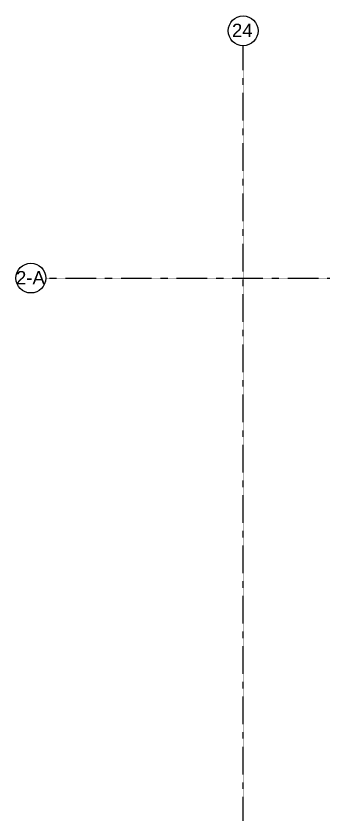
# Model space of a CAD drawing. Header units: millimetres. Extents: x -4391136 to -1798569, y -886572 to -291056.
# Drawn here: x -2753097 to -2743831, y -512834 to -488733 of the extents above; entities that cross this region are included whole.
import ezdxf

# ---------------------------------------------------------------- set-up
doc = ezdxf.new("R2010")
doc.units = ezdxf.units.MM
doc.linetypes.add('Xref-C-1-PP17-AR-2214-01-B$0$DPA_Grid _ Level 100', pattern=[10, 5.5, -1.6, 1.3, -1.6])
doc.layers.add('000 - 0_HIDE_OBJ_FRAMING_DEF_DIMS', color=7, linetype='Continuous', plot=False)
doc.layers.add('_PP-Dim', color=7, linetype='Continuous')
doc.styles.add('Xref-C-1-PP17-AR-2214-01-B$0$Arial', font='arial.ttf', dxfattribs={"height": 400})

# ---------------------------------------------------------------- blocks, each defined once
blk = doc.blocks.new('W-1-PP17-ENT2_REV00_20260526-152612_EX_LOPF-1')
at = {"layer": '000 - 0_HIDE_OBJ_FRAMING_DEF_DIMS', "color": 7, "linetype": 'Xref-C-1-PP17-AR-2214-01-B$0$DPA_Grid _ Level 100'}
for p, q in [((0, 12055), (0, -34224)), ((-29476, 6100), (7016, 6100))]:
    blk.add_line(p, q, dxfattribs=at)
at = {"layer": '000 - 0_HIDE_OBJ_FRAMING_DEF_DIMS', "color": 7}
for centre in [(0, 12505), (7466, 6100)]:
    blk.add_circle(centre, 450, dxfattribs=at)
at = {"layer": '000 - 0_HIDE_OBJ_FRAMING_DEF_DIMS', "color": 7, "style": 'Xref-C-1-PP17-AR-2214-01-B$0$Arial'}
for s, p in [('2-A', (-188, 12953)), ('24', (7282, 6435))]:
    blk.add_text(s, height=400, rotation=270, dxfattribs=at).set_placement(p)

msp = doc.modelspace()

# ---------------------------------------------------------------- block references
at = {"layer": '_PP-Dim', "color": 7, "rotation": 90}
msp.add_blockref('W-1-PP17-ENT2_REV00_20260526-152612_EX_LOPF-1', (-2740142.7, -496648.9), dxfattribs=at)

doc.saveas('drawing.dxf')
